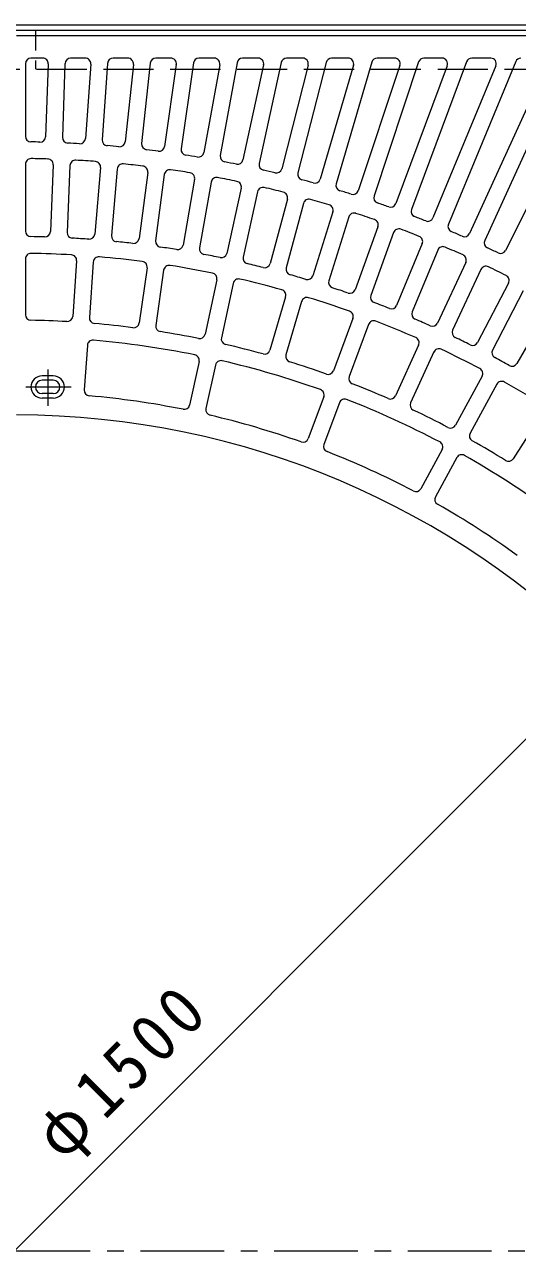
# Model space of a CAD drawing. Units: millimetres at full size, sheet at 1:15; details may follow other scales. Extents: x -2648 to 2841, y -2054 to 1725.
# Drawn here: x -1424 to -982, y 521 to 1631 of the extents above; entities that cross this region are included whole.
import ezdxf

# ---------------------------------------------------------------- set-up
doc = ezdxf.new("R2010")
doc.units = ezdxf.units.MM
doc.header["$LTSCALE"] = 15
for name, pattern in [('CHAIN1', [8, 5, -1, 1, -1]), ('DASHED1', [1.8, 1.2, -0.6]), ('DASHED3', [4, 3, -1])]:
    doc.linetypes.add(name, pattern=pattern)
for name, color, linetype, lineweight in [('0-0', 3, 'Continuous', 9), ('0-1', 2, 'Continuous', 9), ('0-4', 6, 'Continuous', 9)]:
    doc.layers.add(name, color=color, linetype=linetype, lineweight=lineweight)
doc.styles.add('ＭＳ ゴシック', font='')
doc.styles.get('ＭＳ ゴシック').set_extended_font_data('MS Gothic')

msp = doc.modelspace()

# ---------------------------------------------------------------- linework, layer by layer
at = {"layer": '0-0'}
for p, q in [((-667.76, 1620.8), (-1431.05, 1620.8)), ((-1407.52, 1600.8), (-1418.05, 1600.8)), ((-1369.41, 1600.8), (-1382.5, 1600.8)), ((-1331.12, 1600.8), (-1344.34, 1600.8)), ((-1292.55, 1600.8), (-1305.97, 1600.8)), ((-1253.6, 1600.8), (-1267.29, 1600.8)), ((-1214.16, 1600.8), (-1228.2, 1600.8)), ((-1174.12, 1600.8), (-1188.58, 1600.8)), ((-1133.36, 1600.8), (-1148.32, 1600.8)), ((-1091.75, 1600.8), (-1107.31, 1600.8)), ((-1027.17, 1597.55), (-1076.58, 1465.06)), ((-1049.16, 1600.8), (-1065.41, 1600.8)), ((-983, 1597.71), (-1043.46, 1451.74)), ((-1005.44, 1600.8), (-1022.48, 1600.8)), ((-937.48, 1597.88), (-1010.84, 1437.25)), ((-1423.05, 1595.8), (-1423.05, 1530.69)), ((-1402.52, 1595.62), (-1404.85, 1530.35)), ((-1387.5, 1595.98), (-1389.86, 1529.82)), ((-1364.42, 1595.44), (-1369.19, 1528.71)), ((-1349.33, 1596.16), (-1354.23, 1527.64)), ((-1326.15, 1595.26), (-1333.62, 1525.79)), ((-1310.95, 1596.33), (-1318.7, 1524.19)), ((-1287.6, 1595.09), (-1298.17, 1521.61)), ((-1272.24, 1596.51), (-1283.32, 1519.48)), ((-1248.68, 1594.91), (-1262.89, 1516.17)), ((-1233.12, 1596.69), (-1248.13, 1513.5)), ((-1209.28, 1594.74), (-1227.83, 1509.46)), ((-1193.46, 1596.86), (-1213.17, 1506.28)), ((-1169.28, 1594.56), (-1193.03, 1501.52)), ((-1153.16, 1597.04), (-1178.49, 1497.81)), ((-1128.56, 1594.39), (-1158.53, 1492.33)), ((-1112.1, 1597.21), (-1144.14, 1488.1)), ((-1087.01, 1594.22), (-1124.39, 1481.92)), ((-1070.15, 1597.38), (-1110.15, 1477.18)), ((-1044.48, 1594.05), (-1090.64, 1470.3)), ((-1000.82, 1593.88), (-1057.32, 1457.48)), ((-955.87, 1593.72), (-1024.49, 1443.48)), ((-909.45, 1593.56), (-992.17, 1428.31)), ((-1423.05, 1505.68), (-1423.05, 1445.68)), ((-1398.01, 1505.12), (-1400.63, 1445.17)), ((-1383.03, 1504.46), (-1385.64, 1444.52)), ((-1355.55, 1502.66), (-1360.78, 1442.89)), ((-1340.6, 1501.36), (-1345.83, 1441.58)), ((-1313.23, 1498.36), (-1321.06, 1438.87)), ((-1298.36, 1496.4), (-1306.19, 1436.91)), ((-1271.14, 1492.21), (-1281.56, 1433.12)), ((-1256.37, 1489.61), (-1266.79, 1430.51)), ((-1229.36, 1484.23), (-1242.34, 1425.65)), ((-1214.71, 1480.99), (-1227.7, 1422.4)), ((-1187.96, 1474.44), (-1203.49, 1416.48)), ((-1173.47, 1470.56), (-1189, 1412.6)), ((-1147.03, 1462.85), (-1165.08, 1405.62)), ((-1132.73, 1458.34), (-1150.77, 1401.11)), ((-1106.65, 1449.49), (-1127.17, 1393.1)), ((-1092.56, 1444.36), (-1113.08, 1387.97)), ((-1066.89, 1434.38), (-1089.85, 1378.94)), ((-1423.05, 1420.67), (-1423.05, 1370.67)), ((-1053.03, 1428.64), (-1075.99, 1373.2)), ((-1377.04, 1418.98), (-1380.61, 1369.1)), ((-1362.08, 1417.91), (-1365.65, 1368.03)), ((-1313.82, 1412.72), (-1320.94, 1363.23)), ((-1298.97, 1410.59), (-1306.09, 1361.09)), ((-1027.82, 1417.55), (-1053.18, 1363.16)), ((-1014.23, 1411.21), (-1039.59, 1356.82)), ((-1251.21, 1401.97), (-1261.84, 1353.11)), ((-1236.55, 1398.78), (-1247.18, 1349.92)), ((-989.53, 1399.03), (-1017.24, 1345.8)), ((-1189.52, 1386.78), (-1203.61, 1338.8)), ((-976.22, 1392.1), (-1003.93, 1338.88)), ((-1175.13, 1382.55), (-1189.22, 1334.57)), ((-952.08, 1378.86), (-982.08, 1326.89)), ((-1129.08, 1367.22), (-1146.55, 1320.37)), ((-1115.03, 1361.98), (-1132.5, 1315.13)), ((-1367.43, 1343.09), (-1370.28, 1303.19)), ((-1070.18, 1343.41), (-1090.96, 1297.92)), ((-1056.54, 1337.18), (-1077.31, 1291.69)), ((-1403.05, 1321.62), (-1403.05, 1288.98)), ((-1267.15, 1328.68), (-1275.66, 1289.58)), ((-1252.5, 1325.49), (-1261, 1286.4)), ((-1398.05, 1315.8), (-1408.05, 1315.8)), ((-1398.05, 1311.8), (-1408.05, 1311.8)), ((-1013.14, 1315.45), (-1037.1, 1271.56)), ((-1422.71, 1305.8), (-1382.06, 1305.8)), ((-1398.05, 1299.8), (-1408.05, 1299.8)), ((-999.97, 1308.26), (-1023.94, 1264.37)), ((-1398.05, 1295.8), (-1408.05, 1295.8)), ((-1155.29, 1296.94), (-1169.27, 1259.46)), ((-1141.24, 1291.7), (-1155.22, 1254.22)), ((-958.23, 1283.5), (-985.27, 1241.43)), ((-1049.09, 1249.62), (-1068.26, 1214.51)), ((-1035.92, 1242.43), (-1055.09, 1207.32))]:
    msp.add_line(p, q, dxfattribs=at)
for centre, radius, start, end in [((-1418.05, 1595.8), 5, 90, 180), ((-1407.52, 1595.8), 5, 357.95561, 90), ((-1382.5, 1595.8), 5, 90, 177.95277), ((-1369.41, 1595.8), 5, 355.90872, 90), ((-1344.34, 1595.8), 5, 90, 175.90872), ((-1331.12, 1595.8), 5, 353.86484, 90), ((-1305.97, 1595.8), 5, 90, 173.86201), ((-1292.55, 1595.8), 5, 351.81891, 90), ((-1267.29, 1595.8), 5, 90, 171.81932), ((-1253.6, 1595.8), 5, 349.77412, 90), ((-1228.2, 1595.8), 5, 90, 169.77133), ((-1214.16, 1595.8), 5, 347.72739, 90), ((-1188.58, 1595.8), 5, 90, 167.72739), ((-1174.12, 1595.8), 5, 345.68285, 90), ((-1148.32, 1595.8), 5, 90, 165.68285), ((-1133.36, 1595.8), 5, 343.63657, 90), ((-1107.31, 1595.8), 5, 90, 163.63737), ((-1091.75, 1595.8), 5, 341.59019, 90), ((-1065.41, 1595.8), 5, 90, 161.59019), ((-1049.16, 1595.8), 5, 339.54562, 90), ((-1022.48, 1595.8), 5, 90, 159.54562), ((-1005.44, 1595.8), 5, 337.49959, 90), ((-978.38, 1595.8), 5, 90, 157.49959), ((-1418.05, 1530.69), 5, 180, 269.13977), ((-1433.05, 530.8), 995, 88.67076, 89.14053), ((-1409.85, 1530.53), 5, 268.67128, 357.95561), ((-1384.86, 1529.64), 5, 177.95561, 267.23953), ((-1433.05, 530.8), 995, 86.62529, 87.23834), ((-1374.18, 1529.07), 5, 266.62537, 355.90852), ((-1349.24, 1527.28), 5, 175.90872, 265.19392), ((-1433.05, 530.8), 995, 84.57985, 85.19287), ((-1338.59, 1526.33), 5, 264.58119, 353.86484), ((-1313.73, 1523.66), 5, 173.86484, 263.14787), ((-1303.11, 1522.32), 5, 262.53555, 351.81932), ((-1418.05, 1505.68), 5, 89.11707, 180), ((-1433.05, 530.8), 980, 88.23457, 89.11848), ((-1403.01, 1505.34), 5, 357.50107, 88.23402), ((-1378.03, 1504.25), 5, 86.76474, 177.50095), ((-1433.05, 530.8), 980, 85.73457, 86.76543), ((-1433.05, 530.8), 995, 82.53441, 83.14742), ((-1278.37, 1518.76), 5, 171.81891, 261.10146), ((-1433.05, 530.8), 995, 80.48895, 81.10197), ((-1267.81, 1517.05), 5, 260.48868, 349.77184), ((-1243.2, 1512.61), 5, 169.77133, 259.05528), ((-1232.71, 1510.53), 5, 258.44398, 347.72739), ((-1360.53, 1503.1), 5, 355.00014, 85.73518), ((-1335.62, 1500.92), 5, 84.26581, 175.00201), ((-1433.05, 530.8), 980, 83.23459, 84.26544), ((-1318.19, 1499.01), 5, 352.50121, 83.23625), ((-1293.4, 1495.75), 5, 81.76488, 172.50108), ((-1433.05, 530.8), 980, 80.73457, 81.76543), ((-1276.06, 1493.08), 5, 350.00027, 80.73532), ((-1433.05, 530.8), 995, 78.44348, 79.0565), ((-1208.28, 1505.21), 5, 167.728, 257.01241), ((-1433.05, 530.8), 995, 76.39804, 77.01105), ((-1197.87, 1502.75), 5, 256.39751, 345.68285), ((-1173.65, 1496.57), 5, 165.68285, 254.96472), ((-1251.44, 1488.74), 5, 79.26578, 170.00198), ((-1433.05, 530.8), 980, 78.23457, 79.26543), ((-1234.24, 1485.32), 5, 347.50117, 78.23622), ((-1433.05, 530.8), 995, 74.3526, 74.96561), ((-1163.33, 1493.74), 5, 254.35175, 343.63737), ((-1139.34, 1486.7), 5, 163.63737, 252.91982), ((-1209.83, 1479.91), 5, 76.76382, 167.50003), ((-1433.05, 530.8), 980, 75.73457, 76.76543), ((-1192.79, 1475.74), 5, 344.99922, 75.73427), ((-1433.05, 530.8), 995, 72.30714, 72.92017), ((-1129.13, 1483.5), 5, 252.30659, 341.59019), ((-1105.41, 1475.6), 5, 161.59019, 250.87379), ((-1168.64, 1469.26), 5, 74.26549, 165.00169), ((-1433.05, 530.8), 980, 73.23459, 74.26544), ((-1151.8, 1464.36), 5, 342.50089, 73.23593), ((-1433.05, 530.8), 995, 70.26169, 70.87471), ((-1095.32, 1472.05), 5, 250.26234, 339.54562), ((-1071.9, 1463.31), 5, 159.54562, 248.82961), ((-1127.96, 1456.84), 5, 71.76384, 162.50005), ((-1433.05, 530.8), 980, 70.73457, 71.76543), ((-1111.35, 1451.2), 5, 339.99924, 70.73428), ((-1433.05, 530.8), 995, 68.21625, 68.82927), ((-1061.94, 1459.39), 5, 248.21651, 337.49959), ((-1418.05, 1445.68), 5, 180, 269.0603), ((-1405.63, 1445.39), 5, 268.28227, 357.50107), ((-1380.65, 1444.3), 5, 177.50095, 266.71655), ((-1365.76, 1443.32), 5, 265.78333, 355.00014), ((-1087.86, 1442.65), 5, 69.26524, 160.00145), ((-1433.05, 530.8), 980, 68.23457, 69.26543), ((-1038.84, 1449.82), 5, 157.49849, 246.78464), ((-1433.05, 530.8), 995, 66.17081, 66.78383), ((-1029.03, 1445.55), 5, 246.17068, 335.45526), ((-1433.05, 530.8), 910, 88.28275, 89.06068), ((-1433.05, 530.8), 910, 85.78275, 86.71725), ((-1340.85, 1441.14), 5, 175.00201, 264.21762), ((-1433.05, 530.8), 910, 83.28276, 84.21727), ((-1326.02, 1439.52), 5, 263.28439, 352.50121), ((-1301.23, 1436.26), 5, 172.50108, 261.71669), ((-1433.05, 530.8), 910, 80.78275, 81.71725), ((-1286.48, 1433.99), 5, 260.78346, 350.00027), ((-1071.51, 1436.29), 5, 337.50064, 68.23569), ((-1048.41, 1426.72), 5, 66.76489, 157.5011), ((-1433.05, 530.8), 980, 65.73459, 66.76544), ((-1006.29, 1435.17), 5, 155.45526, 244.73769), ((-1418.05, 1420.67), 5, 89.03474, 180), ((-1433.05, 530.8), 895, 86.71385, 89.0343), ((-1382.03, 1419.34), 5, 355.90872, 86.71371), ((-1357.09, 1417.55), 5, 85.10551, 175.90852), ((-1433.05, 530.8), 895, 82.62294, 85.10439), ((-1261.86, 1429.64), 5, 170.00198, 259.21759), ((-1433.05, 530.8), 910, 78.28275, 79.21725), ((-1247.23, 1426.73), 5, 258.28436, 347.50117), ((-1222.82, 1421.32), 5, 167.50003, 256.71564), ((-1032.36, 1419.66), 5, 335.00029, 65.73534), ((-1433.05, 530.8), 995, 64.12537, 64.73836), ((-996.64, 1430.55), 5, 244.12436, 333.40956), ((-1318.77, 1413.43), 5, 351.81891, 82.62146), ((-1294.03, 1409.88), 5, 81.01404, 171.81705), ((-1433.05, 530.8), 895, 78.53201, 81.01346), ((-1433.05, 530.8), 910, 75.78275, 76.71725), ((-1208.32, 1417.77), 5, 255.78241, 344.99922), ((-1184.17, 1411.3), 5, 165.00169, 254.2173), ((-1009.7, 1409.09), 5, 64.26433, 155.00053), ((-1433.05, 530.8), 980, 63.23459, 64.26544), ((-1256.09, 1403.03), 5, 347.72743, 78.52998), ((-1231.67, 1397.72), 5, 76.92442, 167.72743), ((-1433.05, 530.8), 895, 74.4411, 76.92255), ((-1433.05, 530.8), 910, 73.28275, 74.21725), ((-1169.85, 1407.13), 5, 253.28407, 342.50089), ((-1146, 1399.61), 5, 162.50005, 251.71565), ((-993.96, 1401.34), 5, 332.49973, 63.23477), ((-1194.32, 1388.19), 5, 343.63782, 74.44037), ((-1433.05, 530.8), 910, 70.78275, 71.71725), ((-1131.87, 1394.81), 5, 250.78242, 339.99924), ((-1108.38, 1386.26), 5, 160.00145, 249.21706), ((-1170.33, 1381.14), 5, 72.83351, 163.63652), ((-1433.05, 530.8), 895, 70.3502, 72.83165), ((-1433.05, 530.8), 910, 68.28275, 69.21725), ((-1094.47, 1380.85), 5, 248.28383, 337.50064), ((-1418.05, 1370.67), 5, 180, 268.97798), ((-1433.05, 530.8), 835, 86.76176, 88.97681), ((-1385.6, 1369.46), 5, 266.76207, 355.90872), ((-1360.66, 1367.68), 5, 175.90852, 265.05719), ((-1133.76, 1368.97), 5, 339.54691, 70.34946), ((-1110.34, 1360.23), 5, 68.74208, 159.54509), ((-1433.05, 530.8), 895, 66.25928, 68.74072), ((-1071.37, 1371.29), 5, 157.5011, 246.71671), ((-1433.05, 530.8), 910, 65.78273, 66.71724), ((-1433.05, 530.8), 835, 82.67084, 85.05647), ((-1325.89, 1363.94), 5, 262.67006, 351.81891), ((-1301.14, 1360.38), 5, 171.81705, 260.96571), ((-1433.05, 530.8), 835, 78.57991, 80.96555), ((-1057.71, 1365.28), 5, 245.78348, 335.00029), ((-1035.06, 1354.71), 5, 155.00053, 244.21614), ((-1362.44, 1342.74), 5, 85.03242, 175.90965), ((-1433.05, 530.8), 820, 78.60605, 85.03029), ((-1266.72, 1354.17), 5, 258.57858, 347.72743), ((-1242.3, 1348.86), 5, 167.72743, 256.8761), ((-1433.05, 530.8), 835, 74.48901, 76.87465), ((-1074.73, 1345.48), 5, 335.45547, 66.25803), ((-1433.05, 530.8), 910, 63.28273, 64.21724), ((-1021.67, 1348.11), 5, 243.28291, 332.49973), ((-1272.04, 1329.74), 5, 347.72588, 78.60713), ((-1208.41, 1340.21), 5, 254.48897, 343.63782), ((-1184.42, 1333.16), 5, 163.63652, 252.78519), ((-1051.99, 1335.1), 5, 64.65114, 155.45415), ((-1433.05, 530.8), 895, 62.16838, 64.64983), ((-999.5, 1336.57), 5, 152.50017, 241.71577), ((-1433.04, 530.8), 910, 60.78275, 61.71725), ((-1247.61, 1324.42), 5, 76.84927, 167.7265), ((-1433.05, 530.8), 820, 70.42421, 76.84845), ((-1433.05, 530.8), 835, 70.39809, 72.78372), ((-1151.24, 1322.12), 5, 250.39806, 339.54691), ((-1017.53, 1317.85), 5, 331.36453, 62.16708), ((-986.41, 1329.39), 5, 240.78255, 329.99936), ((-1408.05, 1305.8), 10, 90, 270), ((-1408.05, 1305.8), 6, 90, 270), ((-1398.05, 1305.8), 10, 270, 90), ((-1398.05, 1305.8), 6, 270, 90), ((-1127.82, 1313.38), 5, 159.54509, 248.69376), ((-995.58, 1305.87), 5, 60.56078, 151.36378), ((-1433.04, 530.8), 895, 58.0775, 60.55894), ((-1365.3, 1302.83), 5, 175.90965, 264.98587), ((-1159.98, 1298.69), 5, 339.54272, 70.42398), ((-1433.05, 530.8), 835, 66.30717, 68.69281), ((-1433.05, 530.8), 770, 78.65137, 84.98489), ((-1280.54, 1290.65), 5, 258.65332, 347.72789), ((-1136.55, 1289.96), 5, 68.66797, 159.5452), ((-1433.05, 530.8), 820, 62.24242, 68.66666), ((-1095.51, 1300), 5, 246.30663, 335.45547), ((-1072.76, 1289.61), 5, 155.45415, 244.60281), ((-1433.04, 530.8), 750, 0.15277, 89.84729), ((-1256.11, 1285.33), 5, 167.7265, 256.80272), ((-1433.05, 530.8), 770, 70.46956, 76.80309), ((-1433.05, 530.8), 835, 62.21629, 64.60193), ((-1041.49, 1273.96), 5, 242.21568, 331.36453), ((-1173.96, 1261.21), 5, 250.47017, 339.54474), ((-1150.53, 1252.47), 5, 159.5452, 248.62141), ((-1053.47, 1252.01), 5, 331.36142, 62.24268), ((-1019.55, 1261.98), 5, 151.36378, 240.51245), ((-1433.04, 530.8), 835, 58.12537, 60.511), ((-1433.05, 530.8), 770, 62.28773, 68.62126), ((-1031.53, 1240.03), 5, 60.48563, 151.36285), ((-1433.05, 530.8), 820, 54.06059, 60.48483), ((-989.47, 1244.13), 5, 238.12532, 327.27417), ((-1072.65, 1216.9), 5, 242.28886, 331.36343), ((-1050.7, 1204.92), 5, 151.36285, 240.43907), ((-1433.05, 530.8), 770, 54.10591, 60.43944), ((-1433.04, 530.8), 750, 270.15271, 359.84723)]:
    msp.add_arc(centre, radius, start, end, dxfattribs=at)
at = {"layer": '0-1'}
for p, q in [((-2533.05, 1630.8), (-333.05, 1630.8)), ((-2533.05, 1625.8), (-333.05, 1625.8))]:
    msp.add_line(p, q, dxfattribs=at)
at = {"layer": '0-1', "linetype": 'DASHED1'}
msp.add_line((-1413.97, 1625.8), (-1413.97, 1590.8), dxfattribs=at)
at = {"layer": '0-1', "linetype": 'DASHED3'}
msp.add_line((-2493.05, 1590.8), (-373.05, 1590.8), dxfattribs=at)
at = {"layer": '0-1', "linetype": 'CHAIN1'}
msp.add_line((-2639.77, 530.8), (-258.64, 530.8), dxfattribs=at)
at = {"layer": '0-1', "linetype": 'DASHED1'}
msp.add_lwpolyline([(-1451.97, 1590.8), (-1451.97, 1625.8), (-1413.97, 1625.8)], dxfattribs=at)
at = {"layer": '0-4', "color": 7}
msp.add_line((-902.72, 1061.13), (-1963.38, 0.47), dxfattribs=at)

# ---------------------------------------------------------------- texts
at = {"layer": '0-4', "color": 2, "insert": (-1380.88, 601.49), "char_height": 43.99, "attachment_point": 7, "rotation": 45, "style": 'ＭＳ ゴシック'}
msp.add_mtext('\\T1.22;\\W0.95;φ1500', dxfattribs=at)

doc.saveas('drawing.dxf')
